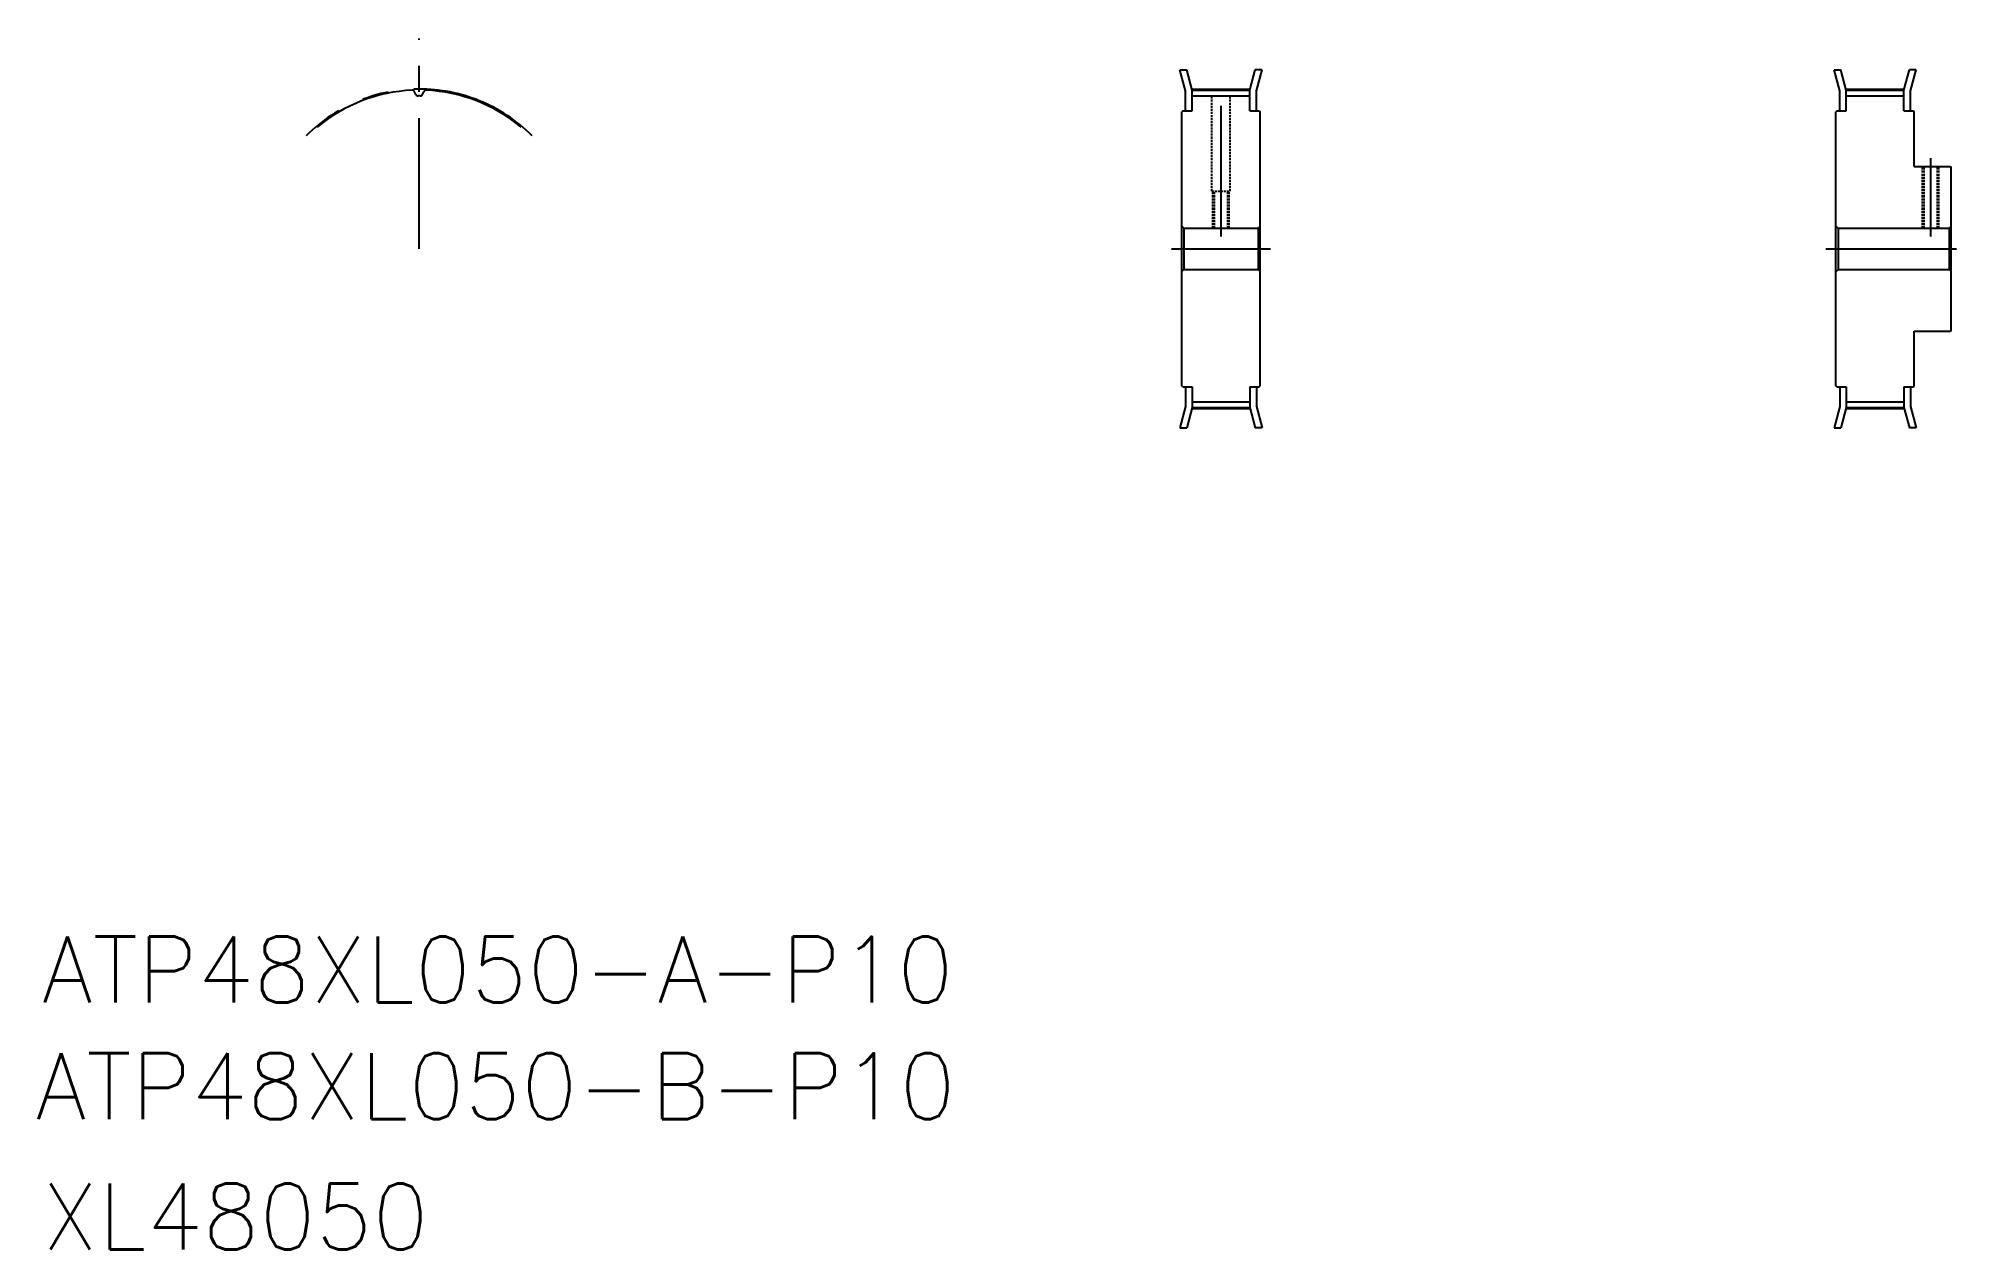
# Model space of a CAD drawing. Extents: x -242 to 225, y -311 to -17.
import ezdxf

# ---------------------------------------------------------------- set-up
doc = ezdxf.new("R2010")
doc.units = 0
doc.linetypes.add('CENTER', pattern=[50.8, 31.75, -6.35, 6.35, -6.35])
doc.linetypes.add('DASHED', pattern=[0.75, 0.5, -0.25])
doc.layers.get('0').update_dxf_attribs({"linetype": 'CONTINUOUS'})
doc.layers.add('CENTER', color=1, linetype='CENTER')
doc.styles.get("Standard").update_dxf_attribs({"font": 'txt', "bigfont": 'BIGFONT'})

msp = doc.modelspace()

# ---------------------------------------------------------------- linework, layer by layer
at = {"color": 7, "linetype": 'CONTINUOUS'}
for p, q in [((35.02, -24.8), (36.67, -24.8)), ((36.4, -29.96), (35.02, -24.8)), ((38, -29.75), (36.67, -24.8)), ((52, -29.75), (53.32, -24.8)), ((54.98, -24.8), (53.32, -24.8)), ((53.6, -29.96), (54.98, -24.8)), ((193.93, -24.8), (195.58, -24.8)), ((195.31, -29.96), (193.93, -24.8)), ((196.91, -29.75), (195.58, -24.8)), ((210.91, -29.75), (212.23, -24.8)), ((213.89, -24.8), (212.23, -24.8)), ((212.51, -29.96), (213.89, -24.8)), ((-150.6, -30.79), (-150.91, -30.13)), ((-149, -30.79), (-148.69, -30.13)), ((36.4, -34.8), (36.4, -29.96)), ((38, -29.75), (52, -29.75)), ((38, -34.8), (38, -29.75)), ((38, -31.15), (52, -31.15)), ((52, -34.8), (52, -29.75)), ((53.6, -34.8), (53.6, -29.96)), ((195.31, -34.8), (195.31, -29.96)), ((196.91, -34.8), (196.91, -29.75)), ((196.91, -29.75), (210.91, -29.75)), ((196.91, -31.15), (210.91, -31.15)), ((210.91, -34.8), (210.91, -29.75)), ((212.51, -34.8), (212.51, -29.96)), ((35.7, -34.8), (35.5, -35)), ((35.5, -101.6), (35.5, -35)), ((35.7, -34.8), (38, -34.8)), ((52, -34.8), (54.3, -34.8)), ((54.3, -34.8), (54.5, -35)), ((54.5, -101.6), (54.5, -35)), ((194.61, -34.8), (194.41, -35)), ((194.41, -101.6), (194.41, -35)), ((194.61, -34.8), (196.91, -34.8)), ((210.91, -34.8), (213.21, -34.8)), ((213.21, -34.8), (213.41, -35)), ((213.41, -48.3), (213.41, -35)), ((213.41, -48.3), (222.21, -48.3)), ((222.21, -48.3), (222.41, -48.5)), ((222.41, -88.1), (222.41, -48.5)), ((36, -63.3), (35.5, -62.8)), ((36, -63.3), (54, -63.3)), ((36, -63.3), (36, -73.3)), ((54, -63.3), (54.5, -62.8)), ((54, -63.3), (54, -73.3)), ((194.91, -63.3), (194.41, -62.8)), ((194.91, -63.3), (221.91, -63.3)), ((194.91, -63.3), (194.91, -73.3)), ((221.91, -63.3), (222.41, -62.8)), ((221.91, -63.3), (221.91, -73.3)), ((36, -73.3), (35.5, -73.8)), ((36, -73.3), (54, -73.3)), ((54, -73.3), (54.5, -73.8)), ((194.91, -73.3), (194.41, -73.8)), ((194.91, -73.3), (221.91, -73.3)), ((221.91, -73.3), (222.41, -73.8)), ((213.41, -88.3), (222.21, -88.3)), ((213.41, -101.6), (213.41, -88.3)), ((222.21, -88.3), (222.41, -88.1)), ((35.7, -101.8), (35.5, -101.6)), ((35.7, -101.8), (38, -101.8)), ((36.4, -101.8), (36.4, -106.64)), ((38, -101.8), (38, -106.86)), ((52, -101.8), (52, -106.86)), ((52, -101.8), (54.3, -101.8)), ((53.6, -101.8), (53.6, -106.64)), ((54.3, -101.8), (54.5, -101.6)), ((194.61, -101.8), (194.41, -101.6)), ((194.61, -101.8), (196.91, -101.8)), ((195.31, -101.8), (195.31, -106.64)), ((196.91, -101.8), (196.91, -106.86)), ((210.91, -101.8), (213.21, -101.8)), ((210.91, -101.8), (210.91, -106.86)), ((212.51, -101.8), (212.51, -106.64)), ((213.21, -101.8), (213.41, -101.6)), ((36.4, -106.64), (35.02, -111.8)), ((38, -106.86), (36.67, -111.8)), ((38, -105.46), (52, -105.46)), ((38, -106.86), (52, -106.86)), ((52, -106.86), (53.32, -111.8)), ((53.6, -106.64), (54.98, -111.8)), ((195.31, -106.64), (193.93, -111.8)), ((196.91, -106.86), (195.58, -111.8)), ((196.91, -105.46), (210.91, -105.46)), ((196.91, -106.86), (210.91, -106.86)), ((210.91, -106.86), (212.23, -111.8)), ((212.51, -106.64), (213.89, -111.8)), ((35.02, -111.8), (36.67, -111.8)), ((54.98, -111.8), (53.32, -111.8)), ((193.93, -111.8), (195.58, -111.8)), ((213.89, -111.8), (212.23, -111.8))]:
    msp.add_line(p, q, dxfattribs=at)
at = {"color": 3, "linetype": 'DASHED'}
for p, q in [((42.75, -54.3), (42.75, -31.15)), ((47.25, -54.3), (47.25, -31.15)), ((215.41, -63.3), (215.41, -48.3)), ((215.79, -63.3), (215.79, -48.3)), ((219.03, -63.3), (219.03, -48.3)), ((219.41, -63.3), (219.41, -48.3)), ((42.75, -54.3), (47.25, -54.3)), ((43, -63.3), (43, -54.3)), ((43.38, -63.3), (43.38, -54.3)), ((46.62, -63.3), (46.62, -54.3)), ((47, -63.3), (47, -54.3))]:
    msp.add_line(p, q, dxfattribs=at)
at = {"color": 7, "linetype": 'CONTINUOUS'}
for centre, radius, start, end in [((-149.8, -68.3), 38.56, 92.5104, 130), ((-151.46, -30.39), 0.61, 25, 92.5104), ((-150.05, -30.54), 0.61, 205, 270.3771), ((-149.8, -68.3), 37.16, 89.6229, 90.3771), ((-149.55, -30.54), 0.61, 269.6229, 335), ((-148.14, -30.39), 0.61, 87.4896, 155), ((-149.8, -68.3), 38.56, 50, 87.4896)]:
    msp.add_arc(centre, radius, start, end, dxfattribs=at)
at = {"layer": 'CENTER', "color": 1, "linetype": 'CENTER'}
for p, q in [((-149.8, -68.3), (-149.8, -17.2)), ((45, -65.3), (45, -27.49)), ((38, -29.49), (52, -29.49)), ((196.91, -29.49), (210.91, -29.49)), ((217.41, -65.3), (217.41, -46.3)), ((33, -68.3), (57, -68.3)), ((191.91, -68.3), (224.91, -68.3)), ((38, -107.11), (52, -107.11)), ((196.91, -107.11), (210.91, -107.11))]:
    msp.add_line(p, q, dxfattribs=at)
msp.add_arc((-149.8, -68.3), 38.81, 45, 135, dxfattribs=at)

# ---------------------------------------------------------------- texts
at = {"color": 7, "linetype": 'CONTINUOUS'}
for s, p in [('ATP48XL050-A-P10', (-241.44, -251.38)), ('ATP48XL050-B-P10', (-242.98, -279.69)), ('XL48050', (-241.44, -311.38))]:
    msp.add_text(s, height=16, dxfattribs=at).set_placement(p)

doc.saveas('drawing.dxf')
